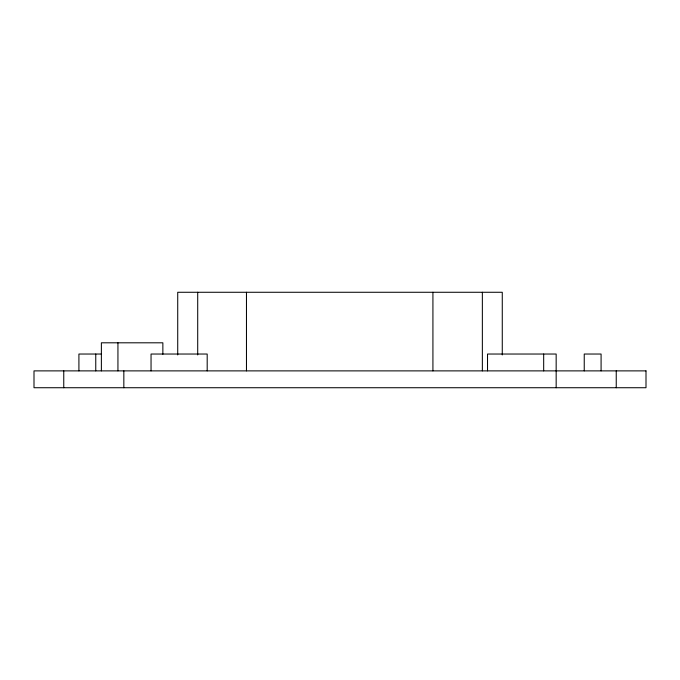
<?xml version="1.0" encoding="UTF-8"?>
<svg xmlns="http://www.w3.org/2000/svg" width="680" height="680" viewBox="0 0 680 680"><rect width="100%" height="100%" fill="white"/><g stroke="black" fill="none" stroke-linecap="round" stroke-linejoin="round"><path stroke-width="1.02" d="M101.379 354.034L78.914 354.034L78.914 370.88M616.241 370.88L616.241 387.727M601.086 370.88L601.086 354.034L584.239 354.034L584.239 370.88M556.163 387.727L556.163 354.034L487.526 354.034L487.526 370.88M543.677 354.034L543.677 370.88M502.273 354.943L502.273 292.273L177.726 292.273L177.726 354.943M482.358 292.273L482.358 370.88M432.922 292.273L432.922 370.88M246.466 292.273L246.466 370.88M207.188 370.88L207.188 354.034L151.045 354.034L151.045 370.88M197.71 292.273L197.71 354.943M162.86 354.246L162.86 342.805L101.379 342.805L101.379 370.88M123.837 370.88L123.837 387.727M117.938 342.805L117.938 370.88M95.761 354.034L95.761 370.88M63.759 370.88L63.759 387.727M646 370.88L34 370.88L34 387.727L646 387.727L646 370.88"/></g></svg>
